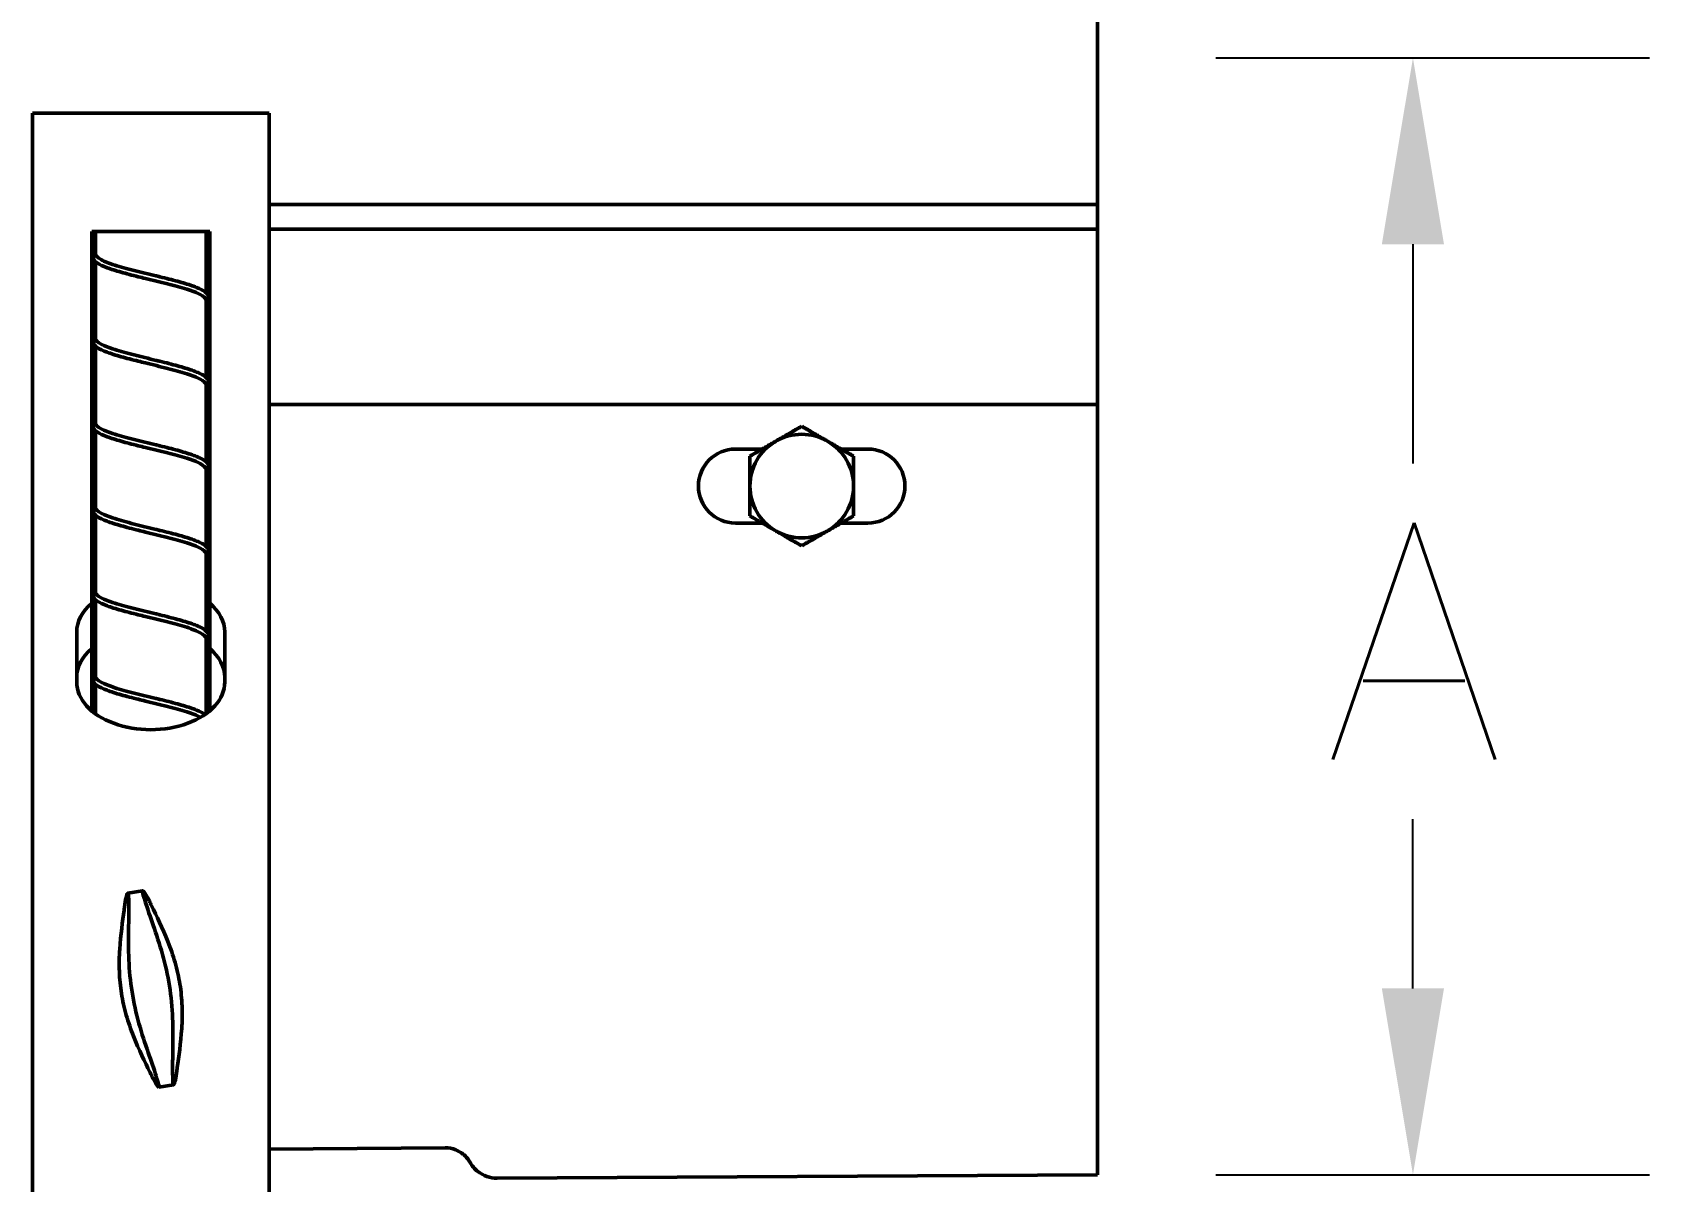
# Model space of a CAD drawing. Header units: inches. Extents: x 39 to 190, y 80 to 114.
# Drawn here: x 183.34 to 190.17, y 87.54 to 92.39 of the extents above; entities that cross this region are included whole.
import ezdxf

# ---------------------------------------------------------------- set-up
doc = ezdxf.new("R2010")
doc.units = ezdxf.units.IN
doc.header["$LTSCALE"] = 8
doc.header["$MEASUREMENT"] = 0
doc.layers.add('Visible (ANSI)', color=7, linetype='Continuous', lineweight=50)
doc.styles.add('Dim Text (Zurn)', font='')
doc.styles.add('ZURN', font='romans.shx')
doc.styles.get('Dim Text (Zurn)').set_extended_font_data('Tahoma', italic=True)
doc.dimstyles.new('Frac 1_32 (Zurn)', dxfattribs={"dimscale": 8, "dimtxt": 0.125, "dimasz": 0.098425, "dimexe": 0.125, "dimexo": 0.0625, "dimgap": 0.031496, "dimtad": 0, "dimtih": 1, "dimtoh": 1, "dimdec": 5, "dimrnd": 1e-08, "dimzin": 0, "dimdsep": 46, "dimlunit": 5, "dimtxsty": 'Dim Text (Zurn)', "dimcen": 0.09, "dimdle": 0.393701, "dimclrd": 256, "dimclre": 256, "dimclrt": 256, "dimadec": 0, "dimazin": 3, "dimtfac": 0.96, "dimtdec": 5, "dimtofl": 0, "dimtmove": 0, "dimatfit": 3, "dimfxl": 0, "dimtolj": 1, "dimtzin": 12, "dimlwd": -1, "dimlwe": -1, "dimarcsym": 0})

# ---------------------------------------------------------------- blocks, each defined once
blk = doc.blocks.new('*D2')
for p, q in [((188.3384, 92.2838), (190.1705, 92.2838)), ((189.1705, 91.4964), (189.1705, 90.5707)), ((189.1705, 88.3523), (189.1705, 89.0668)), ((188.3385, 87.5649), (190.1705, 87.5649))]:
    blk.add_line(p, q)
for points in [[(189.0392, 91.4964), (189.3017, 91.4964), (189.1705, 92.2838)], [(189.0392, 88.3523), (189.3017, 88.3523), (189.1705, 87.5649)]]:
    blk.add_solid(points)
at = {"layer": 'Defpoints', "color": 0}
for p in [(187.8384, 92.2838), (189.1705, 92.2838), (187.8385, 87.5649)]:
    blk.add_point(p, dxfattribs=at)
at = {"insert": (188.7895, 90.3188), "char_height": 1, "attachment_point": 1, "style": 'ZURN'}
blk.add_mtext('\\A1;A', dxfattribs=at)
blk = doc.blocks.new('*D4')
for p, q in [((65.3385, 91.3199), (65.3385, 99.6398)), ((187.8384, 92.7838), (187.8384, 99.6398)), ((66.1259, 98.6398), (121.7098, 98.6398)), ((187.051, 98.6398), (131.4671, 98.6398))]:
    blk.add_line(p, q)
for points in [[(66.1259, 98.771), (66.1259, 98.5085), (65.3385, 98.6398)], [(187.051, 98.771), (187.051, 98.5085), (187.8384, 98.6398)]]:
    blk.add_solid(points)
at = {"layer": 'Defpoints', "color": 0}
for p in [(187.8384, 98.6398), (187.8384, 92.2838), (65.3385, 90.8199)]:
    blk.add_point(p, dxfattribs=at)
at = {"insert": (121.9618, 99.9264), "char_height": 1, "attachment_point": 1, "style": 'ZURN'}
blk.add_mtext('\\A1;122{\\H0.960000x;\\S1/2;} [3111]', dxfattribs=at)

msp = doc.modelspace()

# ---------------------------------------------------------------- linework, layer by layer
at = {"layer": 'Visible (ANSI)'}
for p, q in [((187.838386, 91.964861), (187.838386, 92.550861)), ((183.338386, 91.229861), (183.338386, 92.050861)), ((183.338386, 92.050861), (184.338386, 92.050861)), ((184.338386, 92.050861), (184.338386, 91.229861)), ((187.838386, 91.964861), (187.838386, 91.664861)), ((184.338386, 91.664861), (187.838386, 91.664861)), ((187.838386, 91.559861), (187.838386, 91.664861)), ((183.589011, 91.550861), (183.604491, 91.550861)), ((183.589011, 89.525045), (183.589011, 91.550861)), ((183.604491, 91.550861), (183.604491, 91.45411)), ((183.604491, 91.550861), (184.072281, 91.550861)), ((184.072281, 91.291502), (184.072281, 91.550861)), ((184.072281, 91.550861), (184.087761, 91.550861)), ((184.087761, 89.525045), (184.087761, 91.550861)), ((184.338386, 91.559861), (187.838386, 91.559861)), ((187.838386, 91.482037), (187.838386, 91.559861)), ((187.838386, 90.866061), (187.838386, 91.482037)), ((183.604491, 91.423683), (183.604491, 91.096967)), ((183.338386, 91.134106), (183.338386, 91.229861)), ((184.072281, 90.934359), (184.072281, 91.260853)), ((184.338386, 91.134106), (184.338386, 91.229861)), ((183.338386, 89.101525), (183.338386, 91.134106)), ((184.338386, 89.101525), (184.338386, 91.134106)), ((183.604491, 91.06654), (183.604491, 90.739824)), ((184.072281, 90.577216), (184.072281, 90.90371)), ((185.082546, 90.819861), (184.338386, 90.819861)), ((185.187818, 90.819861), (185.082546, 90.819861)), ((185.187818, 90.819861), (185.301863, 90.819861)), ((187.838466, 90.819861), (185.301863, 90.819861)), ((187.838386, 90.838885), (187.838386, 90.866061)), ((187.838386, 90.819861), (187.838386, 90.838885)), ((187.838466, 89.694861), (187.838466, 90.819861)), ((183.604491, 90.709397), (183.604491, 90.382681)), ((186.308466, 90.631111), (186.421519, 90.631111)), ((186.755253, 90.631111), (186.868466, 90.631111)), ((184.072281, 90.220073), (184.072281, 90.546567)), ((183.604491, 90.352254), (183.604491, 90.025538)), ((186.421519, 90.318611), (186.308466, 90.318611)), ((186.868466, 90.318611), (186.755253, 90.318611)), ((184.072281, 89.86293), (184.072281, 90.189424)), ((183.604491, 89.995111), (183.604491, 89.668395)), ((183.525886, 89.646101), (183.525886, 89.858221)), ((184.150886, 89.858221), (184.150886, 89.646101)), ((184.072281, 89.512889), (184.072281, 89.832281)), ((183.604491, 89.637968), (183.604491, 89.512889)), ((187.838466, 89.694861), (187.838466, 89.389768)), ((187.838466, 88.340682), (187.838466, 89.389768)), ((183.338386, 89.101525), (183.338386, 88.814258)), ((184.338386, 88.814258), (184.338386, 89.101525)), ((183.338386, 87.947124), (183.338386, 88.814258)), ((183.804203, 88.764883), (183.742124, 88.755004)), ((184.338386, 88.814258), (184.338386, 87.947124)), ((187.838466, 88.340682), (187.838466, 87.564861)), ((183.338386, 87.947124), (183.338386, 87.577821)), ((183.934647, 87.945198), (183.872569, 87.935319)), ((184.338386, 87.577821), (184.338386, 87.947124)), ((185.081646, 87.67858), (184.338386, 87.673005)), ((183.338386, 87.371989), (183.338386, 87.577821)), ((184.338386, 87.577821), (184.338386, 87.371989)), ((185.301586, 87.550425), (187.838466, 87.564861))]:
    msp.add_line(p, q, dxfattribs=at)
for centre, radius, start, end in [((186.588386, 90.474861), 0.21875, 120, 180), ((186.588386, 90.474861), 0.21875, 60, 120), ((186.588386, 90.474861), 0.21875, 0, 60), ((186.308466, 90.474861), 0.15625, 90, 270), ((186.868466, 90.474861), 0.15625, 270, 90), ((186.588386, 90.474861), 0.21875, 180, 240), ((186.588386, 90.474861), 0.21875, 300, 0), ((186.588386, 90.474861), 0.21875, 240, 300)]:
    msp.add_arc(centre, radius, start, end, dxfattribs=at)
for centre, major_axis, start_param, end_param in [((183.838386, 89.858221), (-0.3125, 0), 5.63635823, 6.28318531), ((183.838386, 89.858221), (0.3125, 0), 0, 0.64682707), ((183.838386, 89.66671), (-0.3125, 0), 5.63635823, 6.28318531), ((183.838386, 89.66671), (0.3125, 0), 0, 0.64682707), ((183.838386, 89.646101), (0.3125, 0), 3.14159265, 6.28318531)]:
    msp.add_ellipse(centre, major_axis=major_axis, ratio=0.64278761, start_param=start_param, end_param=end_param, dxfattribs=at)
for points, knots in [([(183.593625, 91.444242), (183.593611, 91.445136), (183.593673, 91.44603), (183.594019, 91.447988), (183.594355, 91.449007), (183.595377, 91.450777), (183.59602, 91.451485), (183.597676, 91.452694), (183.598709, 91.453155), (183.601278, 91.453867), (183.602835, 91.454055), (183.604491, 91.45411)], [0.2041550678, 0.2041550678, 0.2041550678, 0.2041550678, 0.211124975, 0.211124975, 0.2200006788, 0.2200006788, 0.228516993, 0.228516993, 0.237949505, 0.237949505, 0.2490827855, 0.2490827855, 0.2490827855, 0.2490827855]), ([(183.593916, 91.441448), (183.593826, 91.44191), (183.593757, 91.442378), (183.59366, 91.44331), (183.593632, 91.443776), (183.593625, 91.444242)], [0.1968141567, 0.1968141567, 0.1968141567, 0.1968141567, 0.2005241267, 0.2005241267, 0.20415506784, 0.20415506784, 0.20415506784, 0.20415506784]), ([(183.785895, 91.359339), (183.760433, 91.365675), (183.735562, 91.372093), (183.691083, 91.384728), (183.670888, 91.3911), (183.636837, 91.403966), (183.622743, 91.410574), (183.602841, 91.424161), (183.596067, 91.430428), (183.593916, 91.441448)], [0, 0, 0, 0, 0.203969624, 0.203969624, 0.406026718, 0.406026718, 0.612891389, 0.612891389, 0.811777187, 0.811777187, 0.811777187, 0.811777187]), ([(183.604491, 91.45411), (183.6065, 91.446492), (183.61479, 91.43895), (183.642943, 91.423715), (183.662522, 91.416174), (183.710351, 91.400939), (183.738116, 91.393397), (183.798043, 91.378162), (183.829596, 91.370621), (183.866346, 91.361667), (183.871803, 91.360333), (183.877221, 91.359)], [0, 0, 0, 0, 0.24627901, 0.24627901, 0.49255802, 0.49255802, 0.73883703, 0.73883703, 0.98511604, 0.98511604, 1.02832352, 1.02832352, 1.02832352, 1.02832352]), ([(184.072281, 91.260853), (184.070271, 91.26847), (184.061982, 91.276012), (184.033828, 91.291247), (184.014249, 91.298789), (183.966421, 91.314024), (183.938655, 91.321565), (183.878729, 91.3368), (183.847175, 91.344342), (183.805788, 91.354426), (183.795763, 91.356884), (183.785895, 91.359339)], [0, 0, 0, 0, 0.24627901, 0.24627901, 0.49255802, 0.49255802, 0.73883703, 0.73883703, 0.98511604, 0.98511604, 1.06484963, 1.06484963, 1.06484963, 1.06484963]), ([(183.877221, 91.359), (183.902888, 91.352688), (183.928229, 91.346295), (183.974088, 91.333719), (183.995207, 91.327378), (184.031402, 91.314624), (184.046764, 91.308078), (184.070104, 91.294388), (184.078282, 91.287793), (184.082264, 91.276444), (184.082609, 91.2752), (184.082868, 91.27387)], [0, 0, 0, 0, 0.203430746, 0.203430746, 0.404937263, 0.404937263, 0.610847612, 0.610847612, 0.824043032, 0.824043032, 0.848613207, 0.848613207, 0.848613207, 0.848613207]), ([(184.083146, 91.270694), (184.083136, 91.270016), (184.08308, 91.269341), (184.082861, 91.267956), (184.082686, 91.267253), (184.082199, 91.265922), (184.081889, 91.265305), (184.081503, 91.264741), (184.080903, 91.263865), (184.080151, 91.263167), (184.078255, 91.262), (184.077088, 91.261573), (184.074678, 91.261046), (184.073502, 91.260911), (184.072281, 91.260853)], [0.3821097739, 0.3821097739, 0.3821097739, 0.3821097739, 0.3872039956, 0.3872039956, 0.3928251793, 0.3928251793, 0.3984422247, 0.3984422247, 0.3984422247, 0.4071726646, 0.4071726646, 0.4168933733, 0.4168933733, 0.4250635496, 0.4250635496, 0.4250635496, 0.4250635496]), ([(184.082869, 91.27387), (184.082941, 91.273499), (184.082999, 91.273123), (184.083122, 91.272066), (184.083157, 91.271378), (184.083146, 91.270694)], [0.37409280016, 0.37409280016, 0.37409280016, 0.37409280016, 0.37696993648, 0.37696993648, 0.3821097739, 0.3821097739, 0.3821097739, 0.3821097739]), ([(183.593625, 91.087099), (183.593614, 91.087776), (183.593647, 91.088452), (183.593872, 91.090258), (183.594158, 91.091343), (183.595084, 91.093228), (183.595676, 91.093989), (183.597218, 91.095284), (183.598174, 91.095785), (183.600574, 91.096586), (183.602047, 91.096824), (183.603919, 91.096944), (183.604204, 91.096957), (183.604491, 91.096967)], [0.417878671, 0.417878671, 0.417878671, 0.417878671, 0.4230865849, 0.4230865849, 0.4321036876, 0.4321036876, 0.4405341613, 0.4405341613, 0.4495606349, 0.4495606349, 0.460228049, 0.460228049, 0.4621310574, 0.4621310574, 0.4621310574, 0.4621310574]), ([(183.593916, 91.084305), (183.59387, 91.084542), (183.593829, 91.084782), (183.593693, 91.085706), (183.593636, 91.086403), (183.593625, 91.087099)], [0.41063356743, 0.41063356743, 0.41063356743, 0.41063356743, 0.41251889245, 0.41251889245, 0.41787867097, 0.41787867097, 0.41787867097, 0.41787867097]), ([(183.785895, 91.002196), (183.760433, 91.008532), (183.735562, 91.01495), (183.691083, 91.027585), (183.670888, 91.033957), (183.636837, 91.046823), (183.622743, 91.053431), (183.602841, 91.067018), (183.596067, 91.073286), (183.593916, 91.084305)], [0, 0, 0, 0, 0.203969624, 0.203969624, 0.406026718, 0.406026718, 0.612891389, 0.612891389, 0.811777187, 0.811777187, 0.811777187, 0.811777187]), ([(183.604491, 91.096967), (183.6065, 91.089349), (183.61479, 91.081808), (183.642943, 91.066573), (183.662522, 91.059031), (183.710351, 91.043796), (183.738116, 91.036254), (183.798043, 91.021019), (183.829596, 91.013478), (183.866346, 91.004524), (183.871803, 91.00319), (183.877221, 91.001857)], [0, 0, 0, 0, 0.24627901, 0.24627901, 0.49255802, 0.49255802, 0.73883703, 0.73883703, 0.98511604, 0.98511604, 1.02832352, 1.02832352, 1.02832352, 1.02832352]), ([(184.072281, 90.90371), (184.070271, 90.911328), (184.061982, 90.918869), (184.033828, 90.934104), (184.014249, 90.941646), (183.966421, 90.956881), (183.938655, 90.964422), (183.878729, 90.979657), (183.847175, 90.987199), (183.805788, 90.997283), (183.795763, 90.999741), (183.785895, 91.002196)], [0, 0, 0, 0, 0.24627901, 0.24627901, 0.49255802, 0.49255802, 0.73883703, 0.73883703, 0.98511604, 0.98511604, 1.06484963, 1.06484963, 1.06484963, 1.06484963]), ([(183.877221, 91.001857), (183.902888, 90.995545), (183.928229, 90.989152), (183.974088, 90.976576), (183.995207, 90.970235), (184.031402, 90.957481), (184.046764, 90.950935), (184.070104, 90.937245), (184.078282, 90.93065), (184.082264, 90.919301), (184.082609, 90.918057), (184.082868, 90.916728)], [0, 0, 0, 0, 0.203430746, 0.203430746, 0.404937263, 0.404937263, 0.610847612, 0.610847612, 0.824043032, 0.824043032, 0.848613207, 0.848613207, 0.848613207, 0.848613207]), ([(184.083146, 90.913551), (184.083134, 90.91275), (184.083059, 90.911952), (184.082695, 90.910018), (184.082322, 90.908937), (184.081202, 90.907069), (184.080499, 90.906324), (184.078709, 90.905076), (184.077611, 90.90461), (184.075115, 90.903958), (184.073737, 90.90378), (184.072281, 90.90371)], [0.4070694998, 0.4070694998, 0.4070694998, 0.4070694998, 0.41407489, 0.41407489, 0.4246413999, 0.4246413999, 0.4348059911, 0.4348059911, 0.4458544795, 0.4458544795, 0.4570196833, 0.4570196833, 0.4570196833, 0.4570196833]), ([(184.082869, 90.916728), (184.082966, 90.916231), (184.083037, 90.915726), (184.083134, 90.914664), (184.083155, 90.914107), (184.083146, 90.913551)], [0.39774355225, 0.39774355225, 0.39774355225, 0.39774355225, 0.40221810039, 0.40221810039, 0.40706949981, 0.40706949981, 0.40706949981, 0.40706949981]), ([(183.593625, 90.729956), (183.59361, 90.730885), (183.593677, 90.731813), (183.594045, 90.733794), (183.594389, 90.734803), (183.595427, 90.736555), (183.596079, 90.737255), (183.597754, 90.738449), (183.5988, 90.738904), (183.601357, 90.73959), (183.602877, 90.739771), (183.604491, 90.739824)], [0.3991340726, 0.3991340726, 0.3991340726, 0.3991340726, 0.4062073683, 0.4062073683, 0.4148440588, 0.4148440588, 0.4231638842, 0.4231638842, 0.4324220678, 0.4324220678, 0.4430268626, 0.4430268626, 0.4430268626, 0.4430268626]), ([(183.604491, 90.739824), (183.6065, 90.732206), (183.61479, 90.724665), (183.642943, 90.70943), (183.662522, 90.701888), (183.710351, 90.686653), (183.738116, 90.679112), (183.798043, 90.663877), (183.829596, 90.656335), (183.866346, 90.647381), (183.871803, 90.646047), (183.877221, 90.644714)], [0, 0, 0, 0, 0.24627901, 0.24627901, 0.49255802, 0.49255802, 0.73883703, 0.73883703, 0.98511604, 0.98511604, 1.02832352, 1.02832352, 1.02832352, 1.02832352]), ([(183.593916, 90.727162), (183.593819, 90.727659), (183.593746, 90.728163), (183.593697, 90.728672), (183.593656, 90.729097), (183.593632, 90.729527), (183.593625, 90.729956)], [0.39195298861, 0.39195298861, 0.39195298861, 0.39195298861, 0.39586108168, 0.39586108168, 0.39586108168, 0.3991340726, 0.3991340726, 0.3991340726, 0.3991340726]), ([(183.785895, 90.645053), (183.760433, 90.65139), (183.735562, 90.657807), (183.691083, 90.670442), (183.670888, 90.676814), (183.636837, 90.68968), (183.622743, 90.696289), (183.602841, 90.709875), (183.596067, 90.716143), (183.593916, 90.727162)], [0, 0, 0, 0, 0.203969624, 0.203969624, 0.406026718, 0.406026718, 0.612891389, 0.612891389, 0.811777187, 0.811777187, 0.811777187, 0.811777187]), ([(184.072281, 90.546567), (184.070271, 90.554185), (184.061982, 90.561726), (184.033828, 90.576961), (184.014249, 90.584503), (183.966421, 90.599738), (183.938655, 90.60728), (183.878729, 90.622515), (183.847175, 90.630056), (183.805788, 90.64014), (183.795763, 90.642598), (183.785895, 90.645053)], [0, 0, 0, 0, 0.24627901, 0.24627901, 0.49255802, 0.49255802, 0.73883703, 0.73883703, 0.98511604, 0.98511604, 1.06484963, 1.06484963, 1.06484963, 1.06484963]), ([(183.877221, 90.644714), (183.902888, 90.638402), (183.928229, 90.63201), (183.974088, 90.619433), (183.995207, 90.613092), (184.031402, 90.600338), (184.046764, 90.593792), (184.070104, 90.580103), (184.078282, 90.573507), (184.082264, 90.562158), (184.082609, 90.560914), (184.082868, 90.559585)], [0, 0, 0, 0, 0.203430746, 0.203430746, 0.404937263, 0.404937263, 0.610847612, 0.610847612, 0.824043032, 0.824043032, 0.848613207, 0.848613207, 0.848613207, 0.848613207]), ([(184.083146, 90.556409), (184.08313, 90.555388), (184.083014, 90.554373), (184.082505, 90.552295), (184.082079, 90.551279), (184.080852, 90.549525), (184.080092, 90.548834), (184.078178, 90.54768), (184.076999, 90.547259), (184.074607, 90.546753), (184.073464, 90.546624), (184.072281, 90.546567)], [0.2144765289, 0.2144765289, 0.2144765289, 0.2144765289, 0.2222697322, 0.2222697322, 0.2313065156, 0.2313065156, 0.2402001913, 0.2402001913, 0.2501394448, 0.2501394448, 0.2582108371, 0.2582108371, 0.2582108371, 0.2582108371]), ([(184.082869, 90.559585), (184.083009, 90.558865), (184.083096, 90.558129), (184.083146, 90.557062), (184.083152, 90.556735), (184.083146, 90.556409)], [0.20632631581, 0.20632631581, 0.20632631581, 0.20632631581, 0.2119838659, 0.2119838659, 0.21447652895, 0.21447652895, 0.21447652895, 0.21447652895]), ([(183.593625, 90.372814), (183.593614, 90.37349), (183.593647, 90.374166), (183.593872, 90.375972), (183.594158, 90.377058), (183.595084, 90.378942), (183.595676, 90.379703), (183.597219, 90.380999), (183.598174, 90.381499), (183.600574, 90.3823), (183.602047, 90.382538), (183.603919, 90.382658), (183.604204, 90.382672), (183.604491, 90.382681)], [0.4033650755, 0.4033650755, 0.4033650755, 0.4033650755, 0.408528082, 0.408528082, 0.4174664401, 0.4174664401, 0.4258234337, 0.4258234337, 0.4347714159, 0.4347714159, 0.4453461695, 0.4453461695, 0.4472320325, 0.4472320325, 0.4472320325, 0.4472320325]), ([(183.593916, 90.370019), (183.59387, 90.370257), (183.593829, 90.370496), (183.593794, 90.370736), (183.593693, 90.37142), (183.593636, 90.372117), (183.593625, 90.372814)], [0.39618211705, 0.39618211705, 0.39618211705, 0.39618211705, 0.39805269468, 0.39805269468, 0.39805269468, 0.40336507552, 0.40336507552, 0.40336507552, 0.40336507552]), ([(183.785895, 90.287911), (183.760433, 90.294247), (183.735562, 90.300665), (183.691083, 90.313299), (183.670888, 90.319671), (183.636837, 90.332537), (183.622743, 90.339146), (183.602841, 90.352732), (183.596067, 90.359), (183.593916, 90.370019)], [0, 0, 0, 0, 0.203969624, 0.203969624, 0.406026718, 0.406026718, 0.612891389, 0.612891389, 0.811777187, 0.811777187, 0.811777187, 0.811777187]), ([(183.604491, 90.382681), (183.6065, 90.375063), (183.61479, 90.367522), (183.642943, 90.352287), (183.662522, 90.344745), (183.710351, 90.32951), (183.738116, 90.321969), (183.798043, 90.306734), (183.829596, 90.299192), (183.866346, 90.290238), (183.871803, 90.288904), (183.877221, 90.287571)], [0, 0, 0, 0, 0.24627901, 0.24627901, 0.49255802, 0.49255802, 0.73883703, 0.73883703, 0.98511604, 0.98511604, 1.02832352, 1.02832352, 1.02832352, 1.02832352]), ([(184.072281, 90.189424), (184.070271, 90.197042), (184.061982, 90.204583), (184.033828, 90.219818), (184.014249, 90.22736), (183.966421, 90.242595), (183.938655, 90.250137), (183.878729, 90.265372), (183.847175, 90.272913), (183.805788, 90.282997), (183.795763, 90.285455), (183.785895, 90.287911)], [0, 0, 0, 0, 0.24627901, 0.24627901, 0.49255802, 0.49255802, 0.73883703, 0.73883703, 0.98511604, 0.98511604, 1.06484963, 1.06484963, 1.06484963, 1.06484963]), ([(183.877221, 90.287572), (183.902888, 90.28126), (183.928229, 90.274867), (183.974088, 90.26229), (183.995207, 90.25595), (184.031402, 90.243195), (184.046764, 90.23665), (184.070104, 90.22296), (184.078282, 90.216364), (184.082264, 90.205016), (184.082609, 90.203771), (184.082868, 90.202442)], [0, 0, 0, 0, 0.203430746, 0.203430746, 0.404937263, 0.404937263, 0.610847612, 0.610847612, 0.824043032, 0.824043032, 0.848613207, 0.848613207, 0.848613207, 0.848613207]), ([(184.083146, 90.199266), (184.08313, 90.198254), (184.083016, 90.197249), (184.082514, 90.195176), (184.08209, 90.194158), (184.080868, 90.192399), (184.080111, 90.191706), (184.078202, 90.190548), (184.077027, 90.190125), (184.074629, 90.189612), (184.073476, 90.189482), (184.072281, 90.189424)], [0.2017358092, 0.2017358092, 0.2017358092, 0.2017358092, 0.2093917197, 0.2093917197, 0.2183592436, 0.2183592436, 0.2271757433, 0.2271757433, 0.2370177383, 0.2370177383, 0.2450975683, 0.2450975683, 0.2450975683, 0.2450975683]), ([(184.082869, 90.202442), (184.083007, 90.201732), (184.083093, 90.201006), (184.083146, 90.199939), (184.083152, 90.199602), (184.083146, 90.199266)], [0.19365485599, 0.19365485599, 0.19365485599, 0.19365485599, 0.19919025146, 0.19919025146, 0.20173580921, 0.20173580921, 0.20173580921, 0.20173580921]), ([(183.593625, 90.015671), (183.593621, 90.015891), (183.593623, 90.01611), (183.593663, 90.017583), (183.593849, 90.018818), (183.594586, 90.020926), (183.59507, 90.021781), (183.596399, 90.023266), (183.597219, 90.02384), (183.599269, 90.024801), (183.600558, 90.025137), (183.602796, 90.025445), (183.603634, 90.02551), (183.604491, 90.025538)], [0.1915703884, 0.1915703884, 0.1915703884, 0.1915703884, 0.1932465161, 0.1932465161, 0.202831746, 0.202831746, 0.211131424, 0.211131424, 0.2197778812, 0.2197778812, 0.230077806, 0.230077806, 0.2359190284, 0.2359190284, 0.2359190284, 0.2359190284]), ([(183.785895, 89.930768), (183.760433, 89.937104), (183.735562, 89.943522), (183.691083, 89.956156), (183.670888, 89.962528), (183.636837, 89.975394), (183.622743, 89.982003), (183.602841, 89.995589), (183.596067, 90.001857), (183.593916, 90.012876)], [0, 0, 0, 0, 0.203969624, 0.203969624, 0.406026718, 0.406026718, 0.612891389, 0.612891389, 0.811777187, 0.811777187, 0.811777187, 0.811777187]), ([(183.604491, 90.025538), (183.6065, 90.017921), (183.61479, 90.010379), (183.642943, 89.995144), (183.662522, 89.987602), (183.710351, 89.972367), (183.738116, 89.964826), (183.798043, 89.949591), (183.829596, 89.942049), (183.866346, 89.933095), (183.871803, 89.931761), (183.877221, 89.930429)], [0, 0, 0, 0, 0.24627901, 0.24627901, 0.49255802, 0.49255802, 0.73883703, 0.73883703, 0.98511604, 0.98511604, 1.02832352, 1.02832352, 1.02832352, 1.02832352]), ([(184.072281, 89.832281), (184.070271, 89.839899), (184.061982, 89.847441), (184.033828, 89.862676), (184.014249, 89.870217), (183.966421, 89.885452), (183.938655, 89.892994), (183.878729, 89.908229), (183.847175, 89.91577), (183.805788, 89.925854), (183.795763, 89.928312), (183.785895, 89.930768)], [0, 0, 0, 0, 0.24627901, 0.24627901, 0.49255802, 0.49255802, 0.73883703, 0.73883703, 0.98511604, 0.98511604, 1.06484963, 1.06484963, 1.06484963, 1.06484963]), ([(183.877221, 89.930429), (183.902888, 89.924117), (183.928229, 89.917724), (183.974088, 89.905147), (183.995207, 89.898807), (184.031402, 89.886053), (184.046764, 89.879507), (184.070104, 89.865817), (184.078282, 89.859221), (184.082264, 89.847873), (184.082609, 89.846628), (184.082868, 89.845299)], [0, 0, 0, 0, 0.203430746, 0.203430746, 0.404937263, 0.404937263, 0.610847612, 0.610847612, 0.824043032, 0.824043032, 0.848613207, 0.848613207, 0.848613207, 0.848613207]), ([(184.083146, 89.842123), (184.083134, 89.841322), (184.083059, 89.840525), (184.082695, 89.838591), (184.082322, 89.83751), (184.081203, 89.835642), (184.0805, 89.834896), (184.078711, 89.833648), (184.077613, 89.833182), (184.075117, 89.832529), (184.073738, 89.832351), (184.072281, 89.832281)], [0.4070736704, 0.4070736704, 0.4070736704, 0.4070736704, 0.4140736516, 0.4140736516, 0.4246410493, 0.4246410493, 0.434805854, 0.434805854, 0.4458536327, 0.4458536327, 0.4570245036, 0.4570245036, 0.4570245036, 0.4570245036]), ([(184.082869, 89.845299), (184.082965, 89.844803), (184.083036, 89.844299), (184.083134, 89.843237), (184.083155, 89.842679), (184.083146, 89.842123)], [0.39774755854, 0.39774755854, 0.39774755854, 0.39774755854, 0.40221639818, 0.40221639818, 0.40707367037, 0.40707367037, 0.40707367037, 0.40707367037]), ([(183.593625, 89.658528), (183.593614, 89.659204), (183.593647, 89.65988), (183.593872, 89.661685), (183.594157, 89.662771), (183.595083, 89.664655), (183.595675, 89.665417), (183.596917, 89.66646), (183.597467, 89.666805), (183.598713, 89.667406), (183.59941, 89.667647), (183.601464, 89.668174), (183.602934, 89.668344), (183.604491, 89.668395)], [0.4252629105, 0.4252629105, 0.4252629105, 0.4252629105, 0.4304142272, 0.4304142272, 0.4393118948, 0.4393118948, 0.4476055892, 0.4476055892, 0.4531243019, 0.4531243019, 0.4591816413, 0.4591816413, 0.4702524139, 0.4702524139, 0.4702524139, 0.4702524139]), ([(183.593916, 89.655734), (183.59387, 89.655971), (183.593829, 89.65621), (183.593794, 89.656451), (183.593693, 89.657134), (183.593636, 89.657831), (183.593625, 89.658528)], [0.41808449305, 0.41808449305, 0.41808449305, 0.41808449305, 0.41995475991, 0.41995475991, 0.41995475991, 0.42526291053, 0.42526291053, 0.42526291053, 0.42526291053]), ([(183.785895, 89.573625), (183.760433, 89.579961), (183.735562, 89.586379), (183.691083, 89.599013), (183.670888, 89.605385), (183.636837, 89.618251), (183.622743, 89.62486), (183.602841, 89.638446), (183.596067, 89.644714), (183.593916, 89.655734)], [0, 0, 0, 0, 0.203969624, 0.203969624, 0.406026718, 0.406026718, 0.612891389, 0.612891389, 0.811777187, 0.811777187, 0.811777187, 0.811777187]), ([(183.604491, 89.668395), (183.6065, 89.660778), (183.61479, 89.653236), (183.642943, 89.638001), (183.662522, 89.63046), (183.710351, 89.615225), (183.738116, 89.607683), (183.798043, 89.592448), (183.829596, 89.584906), (183.866346, 89.575952), (183.871803, 89.574618), (183.877221, 89.573286)], [0, 0, 0, 0, 0.24627901, 0.24627901, 0.49255802, 0.49255802, 0.73883703, 0.73883703, 0.98511604, 0.98511604, 1.02832352, 1.02832352, 1.02832352, 1.02832352]), ([(184.048658, 89.497505), (184.048409, 89.497642), (184.048158, 89.497778), (184.033828, 89.505533), (184.014249, 89.513074), (183.966421, 89.528309), (183.938655, 89.535851), (183.878729, 89.551086), (183.847175, 89.558628), (183.805788, 89.568711), (183.795763, 89.571169), (183.785895, 89.573625)], [0.241855892, 0.241855892, 0.241855892, 0.241855892, 0.246279009, 0.246279009, 0.492558018, 0.492558018, 0.738837027, 0.738837027, 0.985116036, 0.985116036, 1.064849626, 1.064849626, 1.064849626, 1.064849626]), ([(183.877221, 89.573286), (183.902888, 89.566974), (183.928229, 89.560581), (183.974088, 89.548004), (183.995207, 89.541664), (184.031402, 89.52891), (184.046764, 89.522364), (184.061675, 89.513618), (184.064808, 89.511629), (184.067608, 89.509574)], [0, 0, 0, 0, 0.203430746, 0.203430746, 0.404937263, 0.404937263, 0.610847612, 0.610847612, 0.672691963, 0.672691963, 0.672691963, 0.672691963]), ([(183.728775, 88.704161), (183.728883, 88.705007), (183.728993, 88.705842), (183.731029, 88.720897), (183.733656, 88.733428), (183.7385, 88.750374), (183.740664, 88.754772), (183.742124, 88.755004)], [1.497528794, 1.497528794, 1.497528794, 1.497528794, 1.506293997, 1.506293997, 1.65781056, 1.65781056, 1.809327124, 1.809327124, 1.809327124, 1.809327124]), ([(183.742124, 88.755004), (183.743564, 88.755233), (183.744499, 88.751429), (183.745433, 88.735507), (183.745492, 88.723403), (183.745756, 88.708637), (183.745773, 88.707759), (183.74579, 88.706868)], [1.809327124, 1.809327124, 1.809327124, 1.809327124, 1.958690232, 1.958690232, 2.10805334, 2.10805334, 2.117335061, 2.117335061, 2.117335061, 2.117335061]), ([(183.81566, 88.717987), (183.8154, 88.71884), (183.815143, 88.719679), (183.810811, 88.733798), (183.807109, 88.745323), (183.803055, 88.760747), (183.802763, 88.764654), (183.804203, 88.764883)], [0.290928147, 0.290928147, 0.290928147, 0.290928147, 0.300209869, 0.300209869, 0.449572977, 0.449572977, 0.598936084, 0.598936084, 0.598936084, 0.598936084]), ([(183.804203, 88.764883), (183.805669, 88.765116), (183.809111, 88.76158), (183.819031, 88.746871), (183.825451, 88.735699), (183.832041, 88.722027), (183.832358, 88.721365), (183.832676, 88.720695)], [0.598936084, 0.598936084, 0.598936084, 0.598936084, 0.75103081, 0.75103081, 0.903125536, 0.903125536, 0.9107477, 0.9107477, 0.9107477, 0.9107477]), ([(183.714939, 88.330456), (183.710113, 88.360783), (183.707087, 88.39227), (183.704777, 88.455361), (183.705469, 88.486964), (183.711191, 88.578793), (183.719669, 88.636048), (183.726931, 88.690018), (183.727872, 88.69711), (183.728775, 88.704161)], [1.09730069, 1.09730069, 1.09730069, 1.09730069, 1.33130605, 1.33130605, 1.56531141, 1.56531141, 2.03332213, 2.03332213, 2.10345787, 2.10345787, 2.10345787, 2.10345787]), ([(183.74579, 88.706868), (183.7464, 88.675511), (183.745497, 88.640156), (183.744224, 88.561632), (183.743944, 88.51801), (183.747901, 88.428475), (183.752213, 88.382562), (183.75938, 88.337528)], [-1.02033115, -1.02033115, -1.02033115, -1.02033115, -0.69495997, -0.69495997, -0.34747998, -0.34747998, 0, 0, 0, 0]), ([(183.917391, 88.362674), (183.910225, 88.407708), (183.900072, 88.452692), (183.876039, 88.539032), (183.862233, 88.580412), (183.836647, 88.654661), (183.824814, 88.68799), (183.81566, 88.717987)], [6.66177475, 6.66177475, 6.66177475, 6.66177475, 7.00925474, 7.00925474, 7.35673472, 7.35673472, 7.6821059, 7.6821059, 7.6821059, 7.6821059]), ([(183.832676, 88.720695), (183.835722, 88.714273), (183.838818, 88.707823), (183.862475, 88.658774), (183.888307, 88.606979), (183.922251, 88.521462), (183.93272, 88.491636), (183.950108, 88.430945), (183.957006, 88.400074), (183.961832, 88.369746)], [7.00204599, 7.00204599, 7.00204599, 7.00204599, 7.07218173, 7.07218173, 7.54019245, 7.54019245, 7.77419781, 7.77419781, 8.00820317, 8.00820317, 8.00820317, 8.00820317]), ([(183.930981, 87.993333), (183.930372, 88.024691), (183.931274, 88.060046), (183.932547, 88.13857), (183.932827, 88.182191), (183.928871, 88.271727), (183.924558, 88.317639), (183.917391, 88.362674)], [5.6414436, 5.6414436, 5.6414436, 5.6414436, 5.96681478, 5.96681478, 6.31429477, 6.31429477, 6.66177475, 6.66177475, 6.66177475, 6.66177475]), ([(183.961832, 88.369746), (183.966659, 88.339418), (183.969685, 88.307931), (183.971995, 88.244841), (183.971302, 88.213238), (183.965581, 88.121409), (183.957102, 88.064153), (183.94984, 88.010184), (183.948899, 88.003091), (183.947997, 87.996041)], [1.09730069, 1.09730069, 1.09730069, 1.09730069, 1.33130605, 1.33130605, 1.56531141, 1.56531141, 2.03332213, 2.03332213, 2.10345787, 2.10345787, 2.10345787, 2.10345787]), ([(183.844096, 87.979506), (183.84105, 87.985928), (183.837953, 87.992378), (183.814297, 88.041427), (183.788464, 88.093223), (183.75452, 88.178739), (183.744051, 88.208566), (183.726663, 88.269257), (183.719765, 88.300128), (183.714939, 88.330456)], [7.00204599, 7.00204599, 7.00204599, 7.00204599, 7.07218173, 7.07218173, 7.54019245, 7.54019245, 7.77419781, 7.77419781, 8.00820317, 8.00820317, 8.00820317, 8.00820317]), ([(183.75938, 88.337528), (183.766547, 88.292494), (183.776699, 88.24751), (183.800732, 88.16117), (183.814539, 88.11979), (183.840124, 88.04554), (183.851957, 88.012212), (183.861111, 87.982214)], [0, 0, 0, 0, 0.34747998, 0.34747998, 0.69495997, 0.69495997, 1.02033115, 1.02033115, 1.02033115, 1.02033115]), ([(183.872569, 87.935319), (183.871103, 87.935085), (183.86766, 87.938621), (183.857741, 87.95333), (183.85132, 87.964503), (183.84473, 87.978175), (183.844414, 87.978836), (183.844096, 87.979506)], [0.598936084, 0.598936084, 0.598936084, 0.598936084, 0.75103081, 0.75103081, 0.903125536, 0.903125536, 0.9107477, 0.9107477, 0.9107477, 0.9107477]), ([(183.861111, 87.982214), (183.861371, 87.981362), (183.861628, 87.980523), (183.865961, 87.966403), (183.869662, 87.954879), (183.873716, 87.939454), (183.874009, 87.935548), (183.872569, 87.935319)], [0.290928147, 0.290928147, 0.290928147, 0.290928147, 0.300209869, 0.300209869, 0.449572977, 0.449572977, 0.598936084, 0.598936084, 0.598936084, 0.598936084]), ([(183.934647, 87.945198), (183.933207, 87.944969), (183.932273, 87.948773), (183.931338, 87.964694), (183.931279, 87.976798), (183.931015, 87.991565), (183.930999, 87.992443), (183.930981, 87.993333)], [1.809325195, 1.809325195, 1.809325195, 1.809325195, 1.958688303, 1.958688303, 2.108051411, 2.108051411, 2.117333132, 2.117333132, 2.117333132, 2.117333132]), ([(183.947997, 87.996041), (183.947903, 87.995305), (183.947807, 87.994579), (183.945787, 87.979536), (183.943151, 87.966923), (183.938288, 87.949861), (183.936113, 87.945431), (183.934647, 87.945198)], [1.49751358, 1.49751358, 1.49751358, 1.49751358, 1.505135743, 1.505135743, 1.657230469, 1.657230469, 1.809325195, 1.809325195, 1.809325195, 1.809325195]), ([(185.081646, 87.67858), (185.097271, 87.678697), (185.11277, 87.675761), (185.14177, 87.664113), (185.154994, 87.655513), (185.174555, 87.636494), (185.181669, 87.627209), (185.18733, 87.617066)], [0, 0, 0, 0, 0.119068435, 0.119068435, 0.238136871, 0.238136871, 0.326962996, 0.326962996, 0.326962996, 0.326962996]), ([(185.18733, 87.617066), (185.19558, 87.602285), (185.206638, 87.589256), (185.231403, 87.569542), (185.244399, 87.562395), (185.272228, 87.55276), (185.286861, 87.550341), (185.301586, 87.550425)], [0, 0, 0, 0, 0.128990805, 0.128990805, 0.2411968, 0.2411968, 0.353402794, 0.353402794, 0.353402794, 0.353402794])]:
    msp.add_open_spline(points, degree=3, knots=knots, dxfattribs=at)
for points in [[(186.369636, 90.601157), (186.42825, 90.634997), (186.479011, 90.664304)], [(186.479011, 90.664304), (186.529772, 90.693611), (186.588386, 90.727452)], [(186.588386, 90.727452), (186.647, 90.693611), (186.697761, 90.664304)], [(186.697761, 90.664304), (186.748522, 90.634997), (186.807136, 90.601157)], [(186.369636, 90.474861), (186.369636, 90.533475), (186.369636, 90.601157)], [(186.807136, 90.601157), (186.807136, 90.533475), (186.807136, 90.474861)], [(186.369636, 90.348566), (186.369636, 90.416247), (186.369636, 90.474861)], [(186.807136, 90.474861), (186.807136, 90.416247), (186.807136, 90.348566)], [(186.479011, 90.285418), (186.42825, 90.314725), (186.369636, 90.348566)], [(186.807136, 90.348566), (186.748522, 90.314725), (186.697761, 90.285418)], [(186.588386, 90.222271), (186.529772, 90.256111), (186.479011, 90.285418)], [(186.697761, 90.285418), (186.647, 90.256111), (186.588386, 90.222271)]]:
    msp.add_rational_spline(points, [1, 1.0379548493, 1], degree=2, dxfattribs=at)
msp.add_open_spline([(183.593916, 90.012876), (183.593737, 90.013791), (183.59364, 90.014733), (183.593625, 90.015671)], degree=3, dxfattribs=at)

# ---------------------------------------------------------------- dimensions: what is measured, and where the dimension line sits
dim = msp.add_linear_dim(base=(187.838386, 98.639777), p1=(65.338546, 90.819861), p2=(187.838386, 92.283834), angle=180, dimstyle='Frac 1_32 (Zurn)', override={"dimtxsty": 'ZURN', "dimatfit": 1})
dim.commit()
dim.dimension.update_dxf_attribs({"geometry": '*D4', "text_midpoint": (126.588466, 98.639777), "dimtype": 160})
dim = msp.add_linear_dim(base=(189.170474, 92.283834), p1=(187.838466, 87.564861), p2=(187.838386, 92.283834), angle=90, text='A', dimstyle='Frac 1_32 (Zurn)', override={"dimtxsty": 'ZURN', "dimatfit": 1})
dim.commit()
dim.dimension.update_dxf_attribs({"geometry": '*D2', "text_midpoint": (189.170474, 89.818764), "dimtype": 160})

doc.saveas('drawing.dxf')
